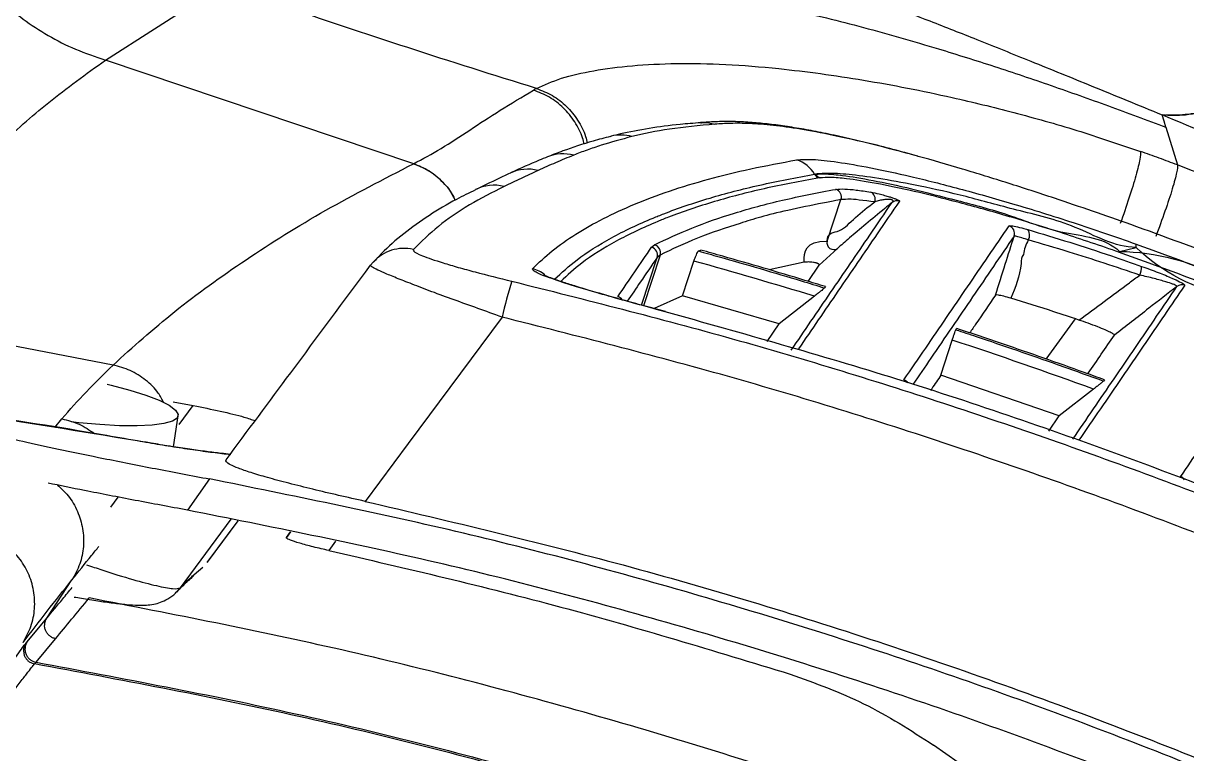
# Model space of a CAD drawing. Extents: x 832 to 912, y 781 to 934.
# Drawn here: x 842.738 to 847.083, y 818.145 to 820.873 of the extents above; entities that cross this region are included whole.
import ezdxf

# ---------------------------------------------------------------- set-up
doc = ezdxf.new("R2010")
doc.units = 0
doc.header["$MEASUREMENT"] = 0
doc.layers.add('1', color=4, linetype='Continuous')

# ---------------------------------------------------------------- blocks, each defined once
blk = doc.blocks.new('2026 SOVEREIGN HL')
at = {"layer": '1', "color": 3, "linetype": 'Continuous', "lineweight": 25}
for p, q in [((11.3155, 23.6405), (11.7518, 23.9199)), ((12.4666, 23.2537), (11.3155, 23.6405)), ((15.2757, 23.39), (15.319, 23.249)), ((13.2008, 23.3556), (13.2042, 23.3565)), ((13.9639, 23.214), (13.9674, 23.2146)), ((12.5978, 23.1597), (12.6212, 23.1175)), ((13.9842, 23.2009), (13.9807, 23.2004)), ((14.0107, 22.9648), (14.0622, 23.1198)), ((13.3549, 22.9417), (13.3661, 22.9507)), ((13.3174, 22.7254), (13.3757, 22.9034)), ((13.3867, 22.9124), (13.3248, 22.7234)), ((13.3867, 22.9124), (13.3757, 22.9034)), ((13.5301, 22.9277), (13.539, 22.931)), ((14.0495, 22.9372), (13.9813, 22.8743)), ((15.1022, 22.9257), (15.1642, 22.9409)), ((12.3156, 22.8863), (12.3056, 22.8741)), ((13.4698, 22.7597), (13.5132, 22.8901)), ((13.9247, 22.8854), (13.7944, 22.857)), ((13.9401, 22.8141), (13.9813, 22.8743)), ((14.0042, 22.7947), (14.0009, 22.7898)), ((13.4698, 22.7597), (13.364, 22.7128)), ((13.8312, 22.6551), (13.4698, 22.7597)), ((13.963, 22.7587), (13.8312, 22.6551)), ((13.4061, 22.7003), (13.3737, 22.7097)), ((13.4065, 22.7012), (13.3738, 22.7099)), ((13.7864, 22.5897), (13.8312, 22.6551)), ((14.4911, 22.6335), (14.4944, 22.6383)), ((14.8281, 22.5238), (14.9374, 22.6743)), ((14.4357, 22.4644), (14.4777, 22.595)), ((14.8773, 22.3124), (14.4357, 22.4644)), ((15.0458, 22.4467), (15.0426, 22.442)), ((15.0056, 22.4119), (14.8773, 22.3124)), ((11.5683, 22.3639), (11.6432, 22.3503)), ((11.5905, 22.2792), (11.6432, 22.3503)), ((11.1258, 22.2687), (11.1523, 22.3006)), ((11.5697, 22.1963), (11.5875, 22.3119)), ((14.8381, 22.255), (14.8773, 22.3124)), ((11.4347, 22.2186), (11.4341, 22.2181)), ((11.7044, 22.0761), (11.6213, 21.9597)), ((11.3351, 21.9707), (11.363, 22.0085)), ((11.7835, 21.9255), (11.5938, 21.6691)), ((11.6949, 21.7635), (11.8108, 21.9198)), ((11.6964, 21.7652), (11.811, 21.9198)), ((12.0062, 21.8787), (11.9915, 21.8571)), ((11.9915, 21.8571), (12.0068, 21.8786)), ((12.1747, 21.8432), (12.1501, 21.8088)), ((11.6467, 21.7196), (11.6792, 21.7472)), ((11.0962, 21.5558), (11.1901, 21.6989)), ((11.5938, 21.6691), (11.6269, 21.7016)), ((11.6269, 21.7016), (11.6164, 21.6889)), ((11.6258, 21.6967), (11.6291, 21.6997)), ((11.5938, 21.6691), (11.5805, 21.6535)), ((11.0228, 21.468), (11.0962, 21.5558)), ((11.0174, 21.4617), (11.0228, 21.468)), ((11.0561, 21.3916), (11.1293, 21.4795)), ((11.0561, 21.3916), (11.0507, 21.3852)), ((14.8189, 20.7943), (14.4075, 21.0824))]:
    blk.add_line(p, q, dxfattribs=at)
at = {"layer": '1', "color": 3, "linetype": 'Continuous', "lineweight": 25, "flags": 128}
for points in [[(15.2757, 23.39), (15.2687, 23.413), (15.2616, 23.436)], [(11.3437, 22.5016), (10.8394, 22.5982), (10.3352, 22.6948)], [(13.3738, 22.7101), (13.3738, 22.7102), (13.3738, 22.7102), (13.3738, 22.71), (13.3737, 22.7097)], [(12.7966, 22.6806), (12.4463, 22.2092), (12.2853, 21.9925)], [(11.3223, 22.4303), (11.3365, 22.4269), (11.4058, 22.4083), (11.466, 22.3891), (11.5155, 22.3699), (11.5529, 22.3512), (11.5771, 22.3336), (11.5873, 22.3175), (11.5834, 22.3034), (11.5653, 22.2918), (11.5337, 22.283), (11.4894, 22.2771), (11.4337, 22.2745), (11.3682, 22.2751), (11.2948, 22.279), (11.2156, 22.286), (11.187, 22.2891)], [(11.6164, 21.6889), (11.6142, 21.6866), (11.609, 21.6815)], [(11.6467, 21.7196), (11.6339, 21.7045), (11.6258, 21.6968)]]:
    blk.add_lwpolyline(points, dxfattribs=at)
at = {"layer": '1', "color": 3, "linetype": 'Continuous', "lineweight": 25}
for centre, radius, start, end in [((13.24, 23.2077), 0.1531, 74.3639, 103.5214), ((13.0245, 23.136), 0.1546, 75.1773, 112.3316), ((13.8619, 23.1559), 0.1174, 29.6792, 72.4711), ((12.8927, 23.0782), 0.155, 75.6298, 115.0573), ((13.9898, 23.2288), 0.0298, 209.6561, 252.2146), ((13.9933, 23.2292), 0.0297, 209.5025, 252.1255), ((12.7664, 23.0182), 0.155, 76.0206, 116.6346), ((14.0334, 23.1292), 0.0303, 342.0314, 71.7663), ((14.1605, 23.1207), 0.0296, 340.8738, 64.387), ((14.2715, 23.0853), 0.0299, 72.2235, 128.037), ((14.6803, 22.9927), 0.03, 342.3605, 71.2217), ((14.7322, 22.9873), 0.0345, 328.3541, 35.8271), ((13.3471, 22.9127), 0.03, 342.0351, 74.9877), ((13.358, 22.9217), 0.0302, 342.0818, 74.444), ((14.0351, 22.958), 0.0253, 164.5202, 304.7861), ((15.1374, 22.9479), 0.0277, 345.2233, 11.5891), ((12.4312, 22.7809), 0.1565, 77.3904, 137.6313), ((15.1088, 22.924), 0.00685, 165.924, 193.245), ((12.8817, 22.7463), 0.1185, 50.6692, 76.1777), ((15.1132, 22.8689), 0.0718, 334.1069, 1.179), ((14.0643, 22.405), 1.2973, 161.585, 167.7352), ((15.3352, 22.7714), 0.03, 69.2985, 127.6838), ((13.2209, 22.7278), 0.0301, 35.7591, 75.3182), ((14.2881, 22.4173), 0.0301, 36.6796, 72.2502), ((15.3199, 22.0565), 0.0301, 34.0477, 69.2255)]:
    blk.add_arc(centre, radius, start, end, dxfattribs=at)
for centre, major_axis, ratio, start_param, end_param in [((7.6382, 2.3819), (14.2525, 15.9146), 0.992545, 0.432237, 0.454308), ((7.6462, 2.3742), (13.9591, 16.1759), 0.992601, 0.362444, 0.38876)]:
    blk.add_ellipse(centre, major_axis=major_axis, ratio=ratio, start_param=start_param, end_param=end_param, dxfattribs=at)
for points, knots in [([(10.6236, 25.1165), (10.6105, 25.0381), (10.5846, 24.8835), (10.5842, 24.6501), (10.6145, 24.4254), (10.6797, 24.2142), (10.7809, 24.0224), (10.8971, 23.8844), (11.0077, 23.7916), (11.101, 23.7306), (11.2039, 23.6783), (11.2778, 23.6533), (11.3155, 23.6405)], [0, 0, 0, 0, 0.134214, 0.265008, 0.391562, 0.513736, 0.632437, 0.750028, 0.809712, 0.870772, 0.933938, 1, 1, 1, 1]), ([(13.3451, 23.9185), (13.4313, 23.9076), (13.6038, 23.8857), (13.8715, 23.8317), (14.1449, 23.7654), (14.3325, 23.7103), (14.4263, 23.6827)], [0, 0, 0, 0, 0.250001, 0.500006, 0.749998, 1, 1, 1, 1]), ([(14.0285, 23.9271), (14.0515, 23.9185), (14.124, 23.8913), (14.246, 23.8446), (14.4033, 23.7835), (14.5783, 23.7142), (14.7799, 23.6332), (15.0107, 23.5393), (15.1741, 23.472), (15.2616, 23.436)], [0, 0, 0, 0, 0.055564, 0.17536, 0.295449, 0.437208, 0.600926, 0.786468, 1, 1, 1, 1]), ([(12.9251, 23.5346), (12.7647, 23.5848), (12.444, 23.6853), (12.125, 23.7931), (11.9655, 23.847)], [0, 0, 0, 0, 0.4999986, 1, 1, 1, 1]), ([(15.2616, 23.436), (15.2903, 23.435), (15.3515, 23.4327), (15.4565, 23.4573), (15.5728, 23.4947), (15.6964, 23.5445), (15.8219, 23.6015), (15.9442, 23.6617), (16.0578, 23.7207), (16.1303, 23.7599), (16.1642, 23.7782)], [0, 0, 0, 0, 0.107087, 0.228771, 0.360693, 0.498052, 0.635831, 0.768893, 0.892033, 1, 1, 1, 1]), ([(16.1227, 23.7558), (16.0776, 23.7317), (15.9819, 23.6806), (15.8342, 23.607), (15.6932, 23.5429), (15.5663, 23.4926), (15.4587, 23.4581), (15.3608, 23.4348), (15.3027, 23.4346), (15.2753, 23.4345)], [0, 0, 0, 0, 0.153401, 0.325747, 0.506623, 0.641707, 0.771603, 0.892271, 1, 1, 1, 1]), ([(14.4263, 23.6827), (14.4958, 23.6612), (14.6348, 23.618), (14.8467, 23.5462), (15.0604, 23.4704), (15.204, 23.4168), (15.2757, 23.39)], [0, 0, 0, 0, 0.250008, 0.499998, 0.750002, 1, 1, 1, 1]), ([(10.3352, 22.6948), (10.378, 22.7438), (10.4637, 22.842), (10.603, 22.9975), (10.7524, 23.1574), (10.9169, 23.3202), (11.0977, 23.4841), (11.2429, 23.5883), (11.3155, 23.6405)], [0, 0, 0, 0, 0.166565, 0.333049, 0.499633, 0.666432, 0.833054, 1, 1, 1, 1]), ([(12.9251, 23.5346), (12.9543, 23.5479), (13.0127, 23.5745), (13.1353, 23.6026), (13.2796, 23.6215), (13.4455, 23.6296), (13.6293, 23.6266), (13.8615, 23.6078), (14.1451, 23.5691), (14.4397, 23.5116), (14.7072, 23.4464), (14.9428, 23.3802), (15.1015, 23.3264), (15.1811, 23.2993)], [0, 0, 0, 0, 0.08287, 0.16556, 0.248155, 0.330793, 0.413672, 0.496805, 0.620797, 0.745752, 0.829894, 0.914694, 1, 1, 1, 1]), ([(12.4658, 23.2533), (12.5, 23.2716), (12.5685, 23.3085), (12.6755, 23.3792), (12.7884, 23.4539), (12.8717, 23.5034), (12.9135, 23.5282)], [0, 0, 0, 0, 0.2461919, 0.4946569, 0.7459128, 1, 1, 1, 1]), ([(12.9251, 23.5346), (12.9231, 23.5336), (12.9192, 23.5315), (12.9154, 23.5293), (12.9135, 23.5282)], [0, 0, 0, 0, 0.505256, 1, 1, 1, 1]), ([(13.1027, 23.327), (13.1012, 23.3346), (13.0951, 23.364), (13.0694, 23.4111), (13.0274, 23.4633), (12.9744, 23.5048), (12.9338, 23.5204), (12.9135, 23.5282)], [0, 0, 0, 0, 0.0802703, 0.3102037, 0.5401343, 0.7700657, 1, 1, 1, 1]), ([(12.9251, 23.5346), (12.9453, 23.5268), (12.9857, 23.5111), (13.0385, 23.4695), (13.0803, 23.4173), (13.1062, 23.3694), (13.1124, 23.3391), (13.1141, 23.3307)], [0, 0, 0, 0, 0.2279992, 0.4559996, 0.6839961, 0.9119964, 1, 1, 1, 1]), ([(18.7923, 21.6875), (18.5645, 21.819), (18.1082, 22.0824), (17.4119, 22.4506), (16.7061, 22.7996), (15.9895, 23.1303), (15.505, 23.3338), (15.2616, 23.436)], [0, 0, 0, 0, 0.198211, 0.3969, 0.596174, 0.797045, 1, 1, 1, 1]), ([(13.5383, 23.4064), (13.5124, 23.4045), (13.4436, 23.3995), (13.3447, 23.386), (13.2575, 23.37), (13.2157, 23.3592), (13.2043, 23.3562)], [0, 0, 0, 0, 0.201494, 0.534705, 0.872153, 1, 1, 1, 1]), ([(13.5913, 23.401), (13.5326, 23.3957), (13.4153, 23.3852), (13.326, 23.3651), (13.2813, 23.3551)], [0, 0, 0, 0, 0.499619, 1, 1, 1, 1]), ([(14.3342, 23.2859), (14.3121, 23.292), (14.257, 23.3072), (14.1752, 23.3281), (14.0871, 23.3491), (14.0063, 23.3665), (13.93, 23.3813), (13.8591, 23.393), (13.7914, 23.4021), (13.7268, 23.4082), (13.6646, 23.4113), (13.6054, 23.4112), (13.5627, 23.4089), (13.5424, 23.4074), (13.5377, 23.4071)], [0, 0, 0, 0, 0.050889, 0.126987, 0.199557, 0.277913, 0.353971, 0.435481, 0.522543, 0.617034, 0.720865, 0.83574, 0.962248, 1, 1, 1, 1]), ([(13.5384, 23.4062), (13.5407, 23.4066), (13.5582, 23.4101), (13.5759, 23.4052), (13.5913, 23.401)], [0, 0, 0, 0, 0.133177, 1, 1, 1, 1]), ([(14.3475, 23.2818), (14.2914, 23.2969), (14.178, 23.3273), (14.0295, 23.3611), (13.9064, 23.384), (13.8027, 23.3982), (13.718, 23.4046), (13.6486, 23.4048), (13.6104, 23.4023), (13.5913, 23.401)], [0, 0, 0, 0, 0.133506, 0.269498, 0.403882, 0.538512, 0.691983, 0.845993, 1, 1, 1, 1]), ([(13.2009, 23.3553), (13.1794, 23.3497), (13.1179, 23.3336), (13.0386, 23.3075), (12.9852, 23.2868), (12.9662, 23.2793), (12.9662, 23.2793)], [0, 0, 0, 0, 0.258562, 0.740337, 0.999946, 1, 1, 1, 1]), ([(13.2813, 23.3551), (13.2422, 23.3445), (13.1835, 23.3285), (13.1131, 23.3046), (13.0804, 23.2919), (13.064, 23.2855)], [0, 0, 0, 0, 0.499923, 0.749953, 1, 1, 1, 1]), ([(15.1811, 23.2993), (15.1811, 23.2918), (15.1811, 23.2766), (15.1649, 23.2122), (15.1391, 23.1269), (15.1166, 23.0621), (15.1053, 23.0297)], [0, 0, 0, 0, 0.250001, 0.500002, 0.750003, 1, 1, 1, 1]), ([(15.319, 23.249), (15.2962, 23.2575), (15.2503, 23.2747), (15.2042, 23.2911), (15.1811, 23.2993)], [0, 0, 0, 0, 0.498556, 1, 1, 1, 1]), ([(11.3437, 22.5016), (11.4179, 22.5686), (11.5662, 22.7024), (11.8353, 22.896), (12.1318, 23.0817), (12.3546, 23.1962), (12.4658, 23.2533)], [0, 0, 0, 0, 0.251642, 0.502207, 0.751672, 1, 1, 1, 1]), ([(12.6218, 23.1179), (12.6187, 23.1248), (12.6067, 23.1509), (12.5731, 23.1889), (12.524, 23.2294), (12.4852, 23.2454), (12.4658, 23.2533)], [0, 0, 0, 0, 0.105872, 0.403913, 0.701953, 1, 1, 1, 1]), ([(12.4666, 23.2537), (12.4918, 23.243), (12.5422, 23.2216), (12.5793, 23.1803), (12.5978, 23.1597)], [0, 0, 0, 0, 0.499997, 1, 1, 1, 1]), ([(12.9658, 23.279), (12.9556, 23.2748), (12.911, 23.2566), (12.863, 23.2354), (12.8296, 23.2197), (12.8275, 23.2188)], [0, 0, 0, 0, 0.218898, 0.952529, 1, 1, 1, 1]), ([(12.91, 22.8614), (12.9337, 22.8838), (12.9809, 22.9288), (13.07, 22.991), (13.1724, 23.0493), (13.2892, 23.1031), (13.42, 23.1523), (13.565, 23.1964), (13.7227, 23.2357), (13.8391, 23.2571), (13.8973, 23.2678)], [0, 0, 0, 0, 0.124681, 0.249363, 0.374172, 0.498981, 0.624156, 0.749362, 0.874666, 1, 1, 1, 1]), ([(13.064, 23.2855), (13.0526, 23.2808), (13.0297, 23.2715), (12.985, 23.2526), (12.9527, 23.238), (12.9312, 23.2283)], [0, 0, 0, 0, 0.25089, 0.501778, 1, 1, 1, 1]), ([(13.8973, 23.2678), (13.9149, 23.2691), (13.9501, 23.2717), (14.0456, 23.2612), (14.1693, 23.24), (14.3222, 23.207), (14.5008, 23.1621), (14.7053, 23.1045), (14.9283, 23.0354), (15.0858, 22.9808), (15.1645, 22.9535)], [0, 0, 0, 0, 0.118831, 0.23769, 0.357245, 0.476833, 0.603393, 0.729974, 0.864992, 1, 1, 1, 1]), ([(15.1444, 23.0265), (15.0495, 23.0597), (14.8967, 23.113), (14.686, 23.1816), (14.5162, 23.2336), (14.4013, 23.2678), (14.3486, 23.2816), (14.3475, 23.2818)], [0, 0, 0, 0, 0.351708, 0.56643, 0.781381, 0.995447, 1, 1, 1, 1]), ([(15.319, 23.249), (15.3189, 23.2415), (15.3186, 23.2266), (15.301, 23.1627), (15.2735, 23.078), (15.2497, 23.0136), (15.2378, 22.9814)], [0, 0, 0, 0, 0.250001, 0.499999, 0.749996, 1, 1, 1, 1]), ([(23.2408, 18.2426), (23.0128, 18.4589), (22.5581, 18.8904), (21.8436, 19.5011), (21.1044, 20.0851), (20.3396, 20.6379), (19.5523, 21.1578), (18.7469, 21.6429), (17.921, 22.0949), (17.0731, 22.5143), (16.206, 22.9031), (15.6151, 23.1335), (15.319, 23.249)], [0, 0, 0, 0, 0.0999237, 0.1992648, 0.2985336, 0.3991254, 0.4989036, 0.598124, 0.6977624, 0.7980562, 0.8988249, 1, 1, 1, 1]), ([(12.8272, 23.2186), (12.8178, 23.2142), (12.775, 23.1943), (12.7326, 23.1738), (12.6994, 23.1578)], [0, 0, 0, 0, 0.218787, 1, 1, 1, 1]), ([(12.9312, 23.2283), (12.9205, 23.2234), (12.8992, 23.2135), (12.8567, 23.1937), (12.825, 23.1786), (12.8039, 23.1686)], [0, 0, 0, 0, 0.250211, 0.500421, 1, 1, 1, 1]), ([(12.9925, 22.8219), (13.0192, 22.8466), (13.0786, 22.9017), (13.2014, 22.9782), (13.3164, 23.0333), (13.4397, 23.0827), (13.5672, 23.1258), (13.7547, 23.1755), (13.8942, 23.2012), (13.9639, 23.214)], [0, 0, 0, 0, 0.141427, 0.315126, 0.488824, 0.529257, 0.690992, 0.845496, 1, 1, 1, 1]), ([(15.1642, 22.9409), (15.1642, 22.9409), (15.0854, 22.9409), (14.9368, 23.0296), (14.721, 23.078), (14.5263, 23.1331), (14.3576, 23.1706), (14.2147, 23.1976), (14.1018, 23.2131), (14.0159, 23.2194), (13.9836, 23.2162), (13.9674, 23.2146)], [0, 0, 0, 0, 0.000001, 0.138142, 0.276296, 0.404752, 0.533195, 0.653335, 0.773451, 0.886735, 1, 1, 1, 1]), ([(13.9674, 23.2146), (13.98, 23.2152), (14.005, 23.2166), (14.0742, 23.21), (14.1772, 23.1929), (14.3224, 23.1619), (14.493, 23.1171), (14.687, 23.067), (14.8816, 22.986), (15.0487, 22.9791), (15.1022, 22.9257), (15.1022, 22.9257)], [0, 0, 0, 0, 0.093755, 0.187517, 0.321528, 0.455573, 0.591796, 0.728042, 0.86402, 0.999998, 1, 1, 1, 1]), ([(15.1021, 22.9225), (15.032, 22.9466), (14.8916, 22.9948), (14.689, 23.0573), (14.5003, 23.1103), (14.3318, 23.1521), (14.1894, 23.1818), (14.0886, 23.1975), (14.0209, 23.2034), (13.9964, 23.2017), (13.9842, 23.2009)], [0, 0, 0, 0, 0.136438, 0.272873, 0.409244, 0.545593, 0.679398, 0.813169, 0.906588, 1, 1, 1, 1]), ([(12.8039, 23.1686), (12.7597, 23.146), (12.6682, 23.0992), (12.5544, 23.0208), (12.495, 22.9627), (12.4654, 22.9336)], [0, 0, 0, 0, 0.318242, 0.659059, 1, 1, 1, 1]), ([(13.9807, 23.2004), (13.9111, 23.1876), (13.7717, 23.162), (13.5844, 23.1125), (13.457, 23.0695), (13.3338, 23.0203), (13.219, 22.9653), (13.0984, 22.8904), (13.0406, 22.837), (13.0156, 22.8139)], [0, 0, 0, 0, 0.155903, 0.311805, 0.475005, 0.515803, 0.691074, 0.866345, 1, 1, 1, 1]), ([(14.0428, 23.1579), (14.053, 23.1587), (14.0714, 23.1603), (14.1169, 23.1562), (14.1544, 23.1504), (14.1732, 23.1474)], [0, 0, 0, 0, 0.37535, 0.685256, 1, 1, 1, 1]), ([(12.6973, 23.156), (12.6734, 23.1444), (12.6137, 23.1155), (12.5213, 23.06), (12.428, 22.9929), (12.36, 22.9345), (12.3261, 22.8966), (12.3163, 22.8857)], [0, 0, 0, 0, 0.159613, 0.398433, 0.651174, 0.899617, 1, 1, 1, 1]), ([(13.3661, 22.9507), (13.4112, 22.9721), (13.5014, 23.015), (13.6624, 23.0703), (13.8403, 23.1192), (13.9753, 23.145), (14.0428, 23.1579)], [0, 0, 0, 0, 0.249775, 0.499641, 0.749777, 1, 1, 1, 1]), ([(14.0622, 23.1198), (14.0622, 23.1198), (14.0622, 23.1198), (13.8287, 23.075), (13.6908, 23.0336), (13.5197, 22.9763), (13.431, 22.9337), (13.3867, 22.9124)], [0, 0, 0, 0, 0.000001, 0.250135, 0.500357, 0.750134, 1, 1, 1, 1]), ([(14.1884, 23.1111), (14.1474, 23.1161), (14.0817, 23.1242), (14.0925, 23.1198), (14.0622, 23.1198), (14.0622, 23.1198)], [0, 0, 0, 0, 0.6243431, 0.9999903, 1, 1, 1, 1]), ([(14.1732, 23.1474), (14.183, 23.1455), (14.1975, 23.1427), (14.2232, 23.136), (14.2407, 23.1309), (14.2553, 23.1262), (14.2665, 23.1222), (14.2749, 23.1186), (14.2804, 23.1155), (14.2805, 23.1145), (14.2806, 23.1138)], [0, 0, 0, 0, 0.295465, 0.438954, 0.553692, 0.635596, 0.718039, 0.789385, 0.88063, 1, 1, 1, 1]), ([(14.253, 23.1089), (14.2544, 23.1103), (14.2566, 23.1125), (14.2567, 23.1156), (14.255, 23.1173), (14.2533, 23.1183), (14.2509, 23.1192), (14.2465, 23.1201), (14.2386, 23.1205), (14.2273, 23.1199), (14.2128, 23.1177), (14.1994, 23.1146), (14.1914, 23.112), (14.1884, 23.1111)], [0, 0, 0, 0, 0.123366, 0.201855, 0.231765, 0.252441, 0.279118, 0.308654, 0.374749, 0.486712, 0.645357, 0.867198, 1, 1, 1, 1]), ([(13.8767, 22.5571), (13.9257, 22.629), (14.0238, 22.7728), (14.1491, 22.9565), (14.2253, 23.0683), (14.253, 23.1089)], [0, 0, 0, 0, 0.388899, 0.777798, 1, 1, 1, 1]), ([(14.2806, 23.1138), (14.2528, 23.0732), (14.1765, 22.9614), (14.0511, 22.7778), (13.9528, 22.6341), (13.9037, 22.5622)], [0, 0, 0, 0, 0.222202, 0.611101, 1, 1, 1, 1]), ([(14.0107, 22.9648), (14.0107, 22.9648), (14.0107, 22.999), (14.0569, 22.9903), (14.1136, 23.0544), (14.1633, 23.092), (14.1884, 23.1111)], [0, 0, 0, 0, 0.000008, 0.349521, 0.671066, 1, 1, 1, 1]), ([(14.253, 23.1089), (14.244, 23.1015), (14.2096, 23.0732), (14.1538, 23.0269), (14.0896, 22.9729), (14.0631, 22.9493), (14.0495, 22.9372)], [0, 0, 0, 0, 0.10407, 0.395085, 0.691511, 1, 1, 1, 1]), ([(14.2973, 22.446), (14.3244, 22.4857), (14.4038, 22.602), (14.5348, 22.7939), (14.6382, 22.9454), (14.6899, 23.0211)], [0, 0, 0, 0, 0.20608, 0.60304, 1, 1, 1, 1]), ([(14.6899, 23.0211), (14.6921, 23.0217), (14.6963, 23.023), (14.72, 23.0185), (14.7439, 23.0122), (14.7583, 23.008), (14.7602, 23.0075)], [0, 0, 0, 0, 0.317831, 0.635796, 0.952773, 1, 1, 1, 1]), ([(14.7602, 23.0075), (14.8117, 22.992), (14.9125, 22.9619), (15.0563, 22.915), (15.1472, 22.8835), (15.185, 22.8703)], [0, 0, 0, 0, 0.379403, 0.741939, 1, 1, 1, 1]), ([(24.5264, 16.4814), (24.3443, 16.6958), (23.98, 17.125), (23.4011, 17.7417), (22.7999, 18.3373), (22.1689, 18.9142), (21.5086, 19.4711), (20.8194, 20.0061), (20.109, 20.513), (19.4045, 20.9739), (18.7091, 21.3914), (18.0259, 21.7685), (17.3269, 22.1222), (16.6125, 22.4507), (15.8846, 22.7559), (15.3911, 22.9363), (15.1444, 23.0265)], [0, 0, 0, 0, 0.073061, 0.146185, 0.219308, 0.292368, 0.367557, 0.442815, 0.518073, 0.593261, 0.660587, 0.727938, 0.795264, 0.8635, 0.931763, 1, 1, 1, 1]), ([(13.2286, 22.7569), (13.2497, 22.7878), (13.2919, 22.8495), (13.3339, 22.911), (13.3549, 22.9417)], [0, 0, 0, 0, 0.5, 1, 1, 1, 1]), ([(13.9247, 22.8854), (13.9254, 22.9251), (13.9261, 22.9648), (14.0107, 22.9648), (14.0107, 22.9648)], [0, 0, 0, 0, 0.999991, 1, 1, 1, 1]), ([(14.7089, 22.9836), (14.6572, 22.9078), (14.5539, 22.7563), (14.4277, 22.571), (14.353, 22.4615), (14.3305, 22.4285)], [0, 0, 0, 0, 0.411286, 0.822572, 1, 1, 1, 1]), ([(14.639, 22.7626), (14.6513, 22.8013), (14.6746, 22.8751), (14.6978, 22.9486), (14.7089, 22.9836)], [0, 0, 0, 0, 0.5245105, 1, 1, 1, 1]), ([(14.7616, 22.9691), (14.7602, 22.9696), (14.7492, 22.9732), (14.731, 22.9788), (14.7133, 22.9836), (14.7104, 22.9836), (14.7089, 22.9836)], [0, 0, 0, 0, 0.047054, 0.36337, 0.681529, 1, 1, 1, 1]), ([(14.7616, 22.9691), (14.7529, 22.9513), (14.7443, 22.9335), (14.7443, 22.9143), (14.7443, 22.9143)], [0, 0, 0, 0, 0.999959, 1, 1, 1, 1]), ([(15.1778, 22.8375), (15.1336, 22.8525), (15.0446, 22.8827), (14.9042, 22.9273), (14.8121, 22.9543), (14.7616, 22.9691)], [0, 0, 0, 0, 0.308222, 0.619995, 1, 1, 1, 1]), ([(15.1645, 22.9535), (15.4206, 22.8593), (15.9327, 22.671), (16.6891, 22.3505), (17.4355, 22.0022), (18.1683, 21.6245), (18.8849, 21.2197), (19.5858, 20.7874), (20.2712, 20.3273), (20.938, 19.8414), (21.5836, 19.3316), (22.2072, 18.7993), (22.8128, 18.2411), (23.3984, 17.657), (23.965, 17.0496), (24.322, 16.6271), (24.5005, 16.416)], [0, 0, 0, 0, 0.071117, 0.142234, 0.213812, 0.285389, 0.356511, 0.427632, 0.499232, 0.570832, 0.641816, 0.71283, 0.783815, 0.855866, 0.927948, 1, 1, 1, 1]), ([(12.4654, 22.9336), (12.465, 22.9317), (12.4638, 22.9263), (12.4943, 22.9102), (12.5595, 22.8879), (12.6319, 22.8667), (12.7162, 22.8436), (12.7866, 22.8263), (12.8334, 22.8148)], [0, 0, 0, 0, 0.106545, 0.306119, 0.524316, 0.643513, 0.762792, 1, 1, 1, 1]), ([(13.3757, 22.9034), (13.3547, 22.8727), (13.3176, 22.8183), (13.2803, 22.7637), (13.2641, 22.74)], [0, 0, 0, 0, 0.565211, 1, 1, 1, 1]), ([(13.5132, 22.8901), (13.5146, 22.8944), (13.5176, 22.9029), (13.5222, 22.9142), (13.5262, 22.9228), (13.5288, 22.9268), (13.5298, 22.9275), (13.5301, 22.9277)], [0, 0, 0, 0, 0.223642, 0.447225, 0.671628, 0.896833, 1, 1, 1, 1]), ([(13.5301, 22.9277), (13.5558, 22.9204), (13.6841, 22.8843), (13.841, 22.8384), (13.9719, 22.7986), (14.0009, 22.7898)], [0, 0, 0, 0, 0.163027, 0.81515, 1, 1, 1, 1]), ([(14.0042, 22.7947), (13.9787, 22.8024), (13.8512, 22.8412), (13.6961, 22.8867), (13.5662, 22.9234), (13.539, 22.931)], [0, 0, 0, 0, 0.164972, 0.824881, 1, 1, 1, 1]), ([(14.7443, 22.9143), (14.7443, 22.9143), (14.736, 22.906), (14.7347, 22.8436), (14.7137, 22.7919), (14.697, 22.7508)], [0, 0, 0, 0, 0.000019, 0.204634, 1, 1, 1, 1]), ([(24.4929, 16.3465), (24.3152, 16.5579), (23.9599, 16.9808), (23.3954, 17.5889), (22.8059, 18.1798), (22.1895, 18.75), (21.5474, 19.2986), (20.8898, 19.8168), (20.2187, 20.3044), (19.5342, 20.7626), (18.831, 21.1948), (18.1119, 21.5993), (17.3799, 21.9746), (16.6344, 22.3207), (15.8759, 22.6403), (15.36, 22.8284), (15.1021, 22.9225)], [0, 0, 0, 0, 0.0715412, 0.143112, 0.2146524, 0.287314, 0.3600077, 0.4326688, 0.5033481, 0.5740275, 0.6451896, 0.7163519, 0.7870278, 0.857704, 0.9288518, 1, 1, 1, 1]), ([(15.1022, 22.9257), (15.1022, 22.9257), (15.3769, 22.9257), (15.8653, 22.6012), (16.6339, 22.3372), (17.3779, 21.9762), (18.1117, 21.6045), (18.83, 21.1995), (19.5328, 20.7679), (20.2187, 20.3091), (20.9347, 19.7889), (21.6756, 19.201), (22.4302, 18.5367), (23.1652, 17.8462), (23.8194, 17.0924), (24.346, 16.6473), (24.4959, 16.3477), (24.4959, 16.3477)], [0, 0, 0, 0, 0, 0.070884, 0.141825, 0.212766, 0.283648, 0.354542, 0.425497, 0.496451, 0.567344, 0.653765, 0.740348, 0.826987, 0.913575, 1, 1, 1, 1, 1]), ([(24.4888, 16.4112), (24.4888, 16.4112), (24.3413, 16.7061), (23.8188, 17.1416), (23.1738, 17.8823), (22.4493, 18.5607), (21.7066, 19.2142), (20.975, 19.7957), (20.265, 20.3132), (19.5813, 20.7721), (18.8809, 21.205), (18.1641, 21.609), (17.436, 21.9903), (16.6817, 22.3228), (15.9625, 22.7028), (15.3581, 22.7469), (15.1642, 22.9409), (15.1642, 22.9409)], [0, 0, 0, 0, 0, 0.085737, 0.171625, 0.257558, 0.343437, 0.429167, 0.50049, 0.571873, 0.643256, 0.71458, 0.785905, 0.857288, 0.928672, 1, 1, 1, 1, 1]), ([(11.7659, 22.1476), (11.8463, 22.2558), (12.0261, 22.4981), (12.2061, 22.7402), (12.3056, 22.8741)], [0, 0, 0, 0, 0.44702, 1, 1, 1, 1]), ([(12.7966, 22.6806), (12.7661, 22.6915), (12.705, 22.7133), (12.6162, 22.7455), (12.5332, 22.7761), (12.4602, 22.8038), (12.4003, 22.8273), (12.3552, 22.846), (12.3248, 22.8599), (12.3064, 22.8699), (12.3058, 22.8727), (12.3056, 22.8741)], [0, 0, 0, 0, 0.116064, 0.232097, 0.350449, 0.468764, 0.579226, 0.68967, 0.791123, 0.892579, 1, 1, 1, 1]), ([(13.3737, 22.7097), (13.3394, 22.719), (13.2706, 22.7374), (13.1785, 22.7634), (13.0994, 22.7866), (13.0226, 22.8103), (12.9547, 22.8336), (12.9117, 22.8526), (12.9106, 22.8586), (12.91, 22.8614)], [0, 0, 0, 0, 0.15594, 0.311838, 0.430146, 0.548304, 0.725675, 0.874614, 1, 1, 1, 1]), ([(13.9813, 22.8743), (13.9817, 22.8752), (13.9822, 22.8765), (13.9793, 22.879), (13.9765, 22.8805), (13.9745, 22.8813), (13.9727, 22.882), (13.9706, 22.8826), (13.9682, 22.8833), (13.9638, 22.8843), (13.9528, 22.8862), (13.9381, 22.887), (13.9299, 22.886), (13.9247, 22.8854)], [0, 0, 0, 0, 0.181011, 0.249837, 0.276923, 0.28827, 0.299735, 0.309844, 0.320902, 0.339522, 0.394753, 0.62126, 1, 1, 1, 1]), ([(15.185, 22.8703), (15.206, 22.8628), (15.2459, 22.8483), (15.2956, 22.8277), (15.3286, 22.8123), (15.3448, 22.8029), (15.3455, 22.8004), (15.3458, 22.7994)], [0, 0, 0, 0, 0.270877, 0.515749, 0.695816, 0.876612, 1, 1, 1, 1]), ([(12.8334, 22.8148), (13.1084, 22.7455), (13.6586, 22.6068), (14.4724, 22.3556), (15.2758, 22.0735), (16.0742, 21.7548), (16.8661, 21.3994), (17.6497, 21.0066), (18.4159, 20.5809), (19.1559, 20.1273), (19.869, 19.6475), (20.555, 19.1434), (21.2195, 18.6114), (21.8675, 18.047), (22.497, 17.45), (23.1063, 16.8206), (23.6885, 16.1661), (24.228, 15.5038), (24.7289, 14.8382), (25.0323, 14.3903), (25.1841, 14.1662)], [0, 0, 0, 0, 0.055117, 0.110281, 0.165446, 0.220563, 0.277281, 0.334051, 0.390822, 0.44754, 0.502626, 0.557759, 0.612892, 0.667978, 0.724669, 0.781412, 0.838155, 0.894846, 0.947382, 1, 1, 1, 1]), ([(13.3719, 22.7107), (13.3666, 22.7121), (13.3345, 22.7206), (13.2745, 22.7369), (13.1972, 22.7586), (13.1271, 22.7789), (13.0685, 22.7967), (13.021, 22.8119), (12.9853, 22.8243), (12.9629, 22.8328), (12.9513, 22.8381), (12.9512, 22.8382), (12.9512, 22.8382)], [0, 0, 0, 0, 0.029789, 0.177323, 0.333418, 0.469894, 0.595566, 0.709045, 0.810199, 0.896971, 0.965645, 1, 1, 1, 1]), ([(14.9509, 22.6698), (15.0136, 22.7162), (15.0893, 22.7721), (15.1649, 22.828), (15.1778, 22.8375)], [0, 0, 0, 0, 0.8296267, 1, 1, 1, 1]), ([(15.3169, 22.7951), (15.3167, 22.7959), (15.3163, 22.7977), (15.3078, 22.8015), (15.2948, 22.8065), (15.2733, 22.8135), (15.2303, 22.8255), (15.196, 22.8333), (15.1778, 22.8375)], [0, 0, 0, 0, 0.117451, 0.273135, 0.291782, 0.469857, 0.719151, 1, 1, 1, 1]), ([(14.0009, 22.7898), (14.0003, 22.7892), (13.9993, 22.7882), (13.9938, 22.7835), (13.9859, 22.777), (13.9754, 22.7685), (13.9673, 22.7621), (13.963, 22.7587)], [0, 0, 0, 0, 0.1756566, 0.3507969, 0.5377682, 0.7570299, 1, 1, 1, 1]), ([(14.928, 22.2243), (14.9794, 22.2998), (15.0841, 22.4534), (15.2135, 22.6434), (15.2916, 22.758), (15.3169, 22.7951)], [0, 0, 0, 0, 0.3949782, 0.8045187, 1, 1, 1, 1]), ([(15.3458, 22.7994), (15.3205, 22.7624), (15.2423, 22.6478), (15.1108, 22.455), (15.0041, 22.2987), (14.9507, 22.2205)], [0, 0, 0, 0, 0.192675, 0.596338, 1, 1, 1, 1]), ([(15.3169, 22.7951), (15.2818, 22.7679), (15.2039, 22.7074), (15.126, 22.6468), (15.0832, 22.6135)], [0, 0, 0, 0, 0.449633, 1, 1, 1, 1]), ([(14.639, 22.7626), (14.6147, 22.7269), (14.5828, 22.6801), (14.5507, 22.6331), (14.5431, 22.6219)], [0, 0, 0, 0, 0.761795, 1, 1, 1, 1]), ([(14.697, 22.7508), (14.6875, 22.7535), (14.6687, 22.759), (14.6489, 22.7632), (14.6405, 22.7637), (14.6393, 22.7628), (14.639, 22.7626)], [0, 0, 0, 0, 0.3007029, 0.6013441, 0.9037517, 1, 1, 1, 1]), ([(14.9509, 22.6698), (14.9195, 22.6803), (14.8329, 22.7092), (14.7499, 22.7346), (14.697, 22.7508)], [0, 0, 0, 0, 0.362544, 1, 1, 1, 1]), ([(18.8338, 20.3606), (18.6739, 20.4573), (18.3539, 20.6508), (17.8637, 20.9245), (17.3663, 21.1859), (16.7528, 21.4867), (16.0179, 21.815), (15.1539, 22.154), (14.2838, 22.4542), (13.6953, 22.6192), (13.4061, 22.7003)], [0, 0, 0, 0, 0.094545, 0.189089, 0.283918, 0.378747, 0.534672, 0.690916, 0.848132, 1, 1, 1, 1]), ([(25.0708, 14.0855), (24.9201, 14.3078), (24.6183, 14.7528), (24.125, 15.4074), (23.5991, 16.0532), (23.0379, 16.686), (22.4512, 17.2953), (21.834, 17.8853), (21.1862, 18.4542), (20.5082, 19.0003), (19.8076, 19.517), (19.0924, 19.9989), (18.3644, 20.4458), (17.6253, 20.8584), (16.8699, 21.2401), (16.092, 21.5935), (15.2925, 21.9169), (14.4718, 22.2082), (13.6403, 22.467), (13.0777, 22.6095), (12.7966, 22.6806)], [0, 0, 0, 0, 0.05254, 0.105163, 0.16025, 0.215385, 0.270521, 0.325608, 0.382294, 0.439032, 0.495771, 0.552457, 0.607575, 0.662741, 0.717907, 0.773025, 0.829743, 0.886512, 0.943282, 1, 1, 1, 1]), ([(15.0458, 22.4467), (15.0207, 22.4557), (14.8954, 22.5011), (14.7117, 22.5655), (14.5525, 22.6189), (14.4944, 22.6383)], [0, 0, 0, 0, 0.1370068, 0.6850423, 1, 1, 1, 1]), ([(15.0832, 22.6135), (15.0827, 22.6145), (15.0819, 22.6166), (15.0688, 22.6237), (15.0484, 22.6331), (15.0199, 22.6449), (14.9859, 22.6578), (14.9623, 22.6659), (14.9509, 22.6698)], [0, 0, 0, 0, 0.147468, 0.294784, 0.446596, 0.617285, 0.81448, 1, 1, 1, 1]), ([(15.3306, 22.0846), (15.3551, 22.1206), (15.433, 22.2347), (15.5639, 22.4266), (15.6698, 22.582), (15.7228, 22.6597)], [0, 0, 0, 0, 0.186758, 0.593379, 1, 1, 1, 1]), ([(14.4777, 22.595), (14.4791, 22.5993), (14.4819, 22.6079), (14.4858, 22.6194), (14.4889, 22.6281), (14.4906, 22.6325), (14.491, 22.6333), (14.4911, 22.6335)], [0, 0, 0, 0, 0.223525, 0.447026, 0.670508, 0.894006, 1, 1, 1, 1]), ([(14.4911, 22.6335), (14.5164, 22.6251), (14.6429, 22.5829), (14.8269, 22.5196), (14.9849, 22.4627), (15.0426, 22.442)], [0, 0, 0, 0, 0.136997, 0.685014, 1, 1, 1, 1]), ([(14.9843, 22.4689), (14.9848, 22.4695), (15.0178, 22.5178), (15.0507, 22.566), (15.0832, 22.6135)], [0, 0, 0, 0, 0.013167, 1, 1, 1, 1]), ([(11.1523, 22.3006), (11.1823, 22.3345), (11.2422, 22.4024), (11.3098, 22.4685), (11.3437, 22.5016)], [0, 0, 0, 0, 0.499652, 1, 1, 1, 1]), ([(11.5339, 22.3609), (11.5273, 22.3732), (11.51, 22.4054), (11.4666, 22.447), (11.4091, 22.4842), (11.3655, 22.4958), (11.3437, 22.5016)], [0, 0, 0, 0, 0.170411, 0.446944, 0.723472, 1, 1, 1, 1]), ([(14.4357, 22.4644), (14.4241, 22.4474), (14.4109, 22.428), (14.3976, 22.4085), (14.3959, 22.4061)], [0, 0, 0, 0, 0.875875, 1, 1, 1, 1]), ([(15.0426, 22.442), (15.0421, 22.4414), (15.041, 22.4403), (15.0355, 22.4357), (15.0275, 22.4292), (15.0172, 22.421), (15.0095, 22.415), (15.0056, 22.4119)], [0, 0, 0, 0, 0.181748, 0.363076, 0.555153, 0.775667, 1, 1, 1, 1]), ([(10.6829, 22.3348), (10.6808, 22.3305), (10.6766, 22.322), (10.7007, 22.3053), (10.7475, 22.286), (10.8178, 22.264), (10.9094, 22.2399), (11.0228, 22.2131), (11.1562, 22.1841), (11.3175, 22.1509), (11.5014, 22.1146), (11.6368, 22.0889), (11.7044, 22.0761)], [0, 0, 0, 0, 0.08778, 0.175567, 0.265963, 0.356392, 0.449844, 0.543335, 0.646487, 0.749673, 0.874829, 1, 1, 1, 1]), ([(11.4341, 22.2181), (11.221, 22.2536), (10.971, 22.2952), (10.72, 22.3297), (10.6829, 22.3348)], [0, 0, 0, 0, 0.852311, 1, 1, 1, 1]), ([(11.4345, 22.2182), (11.3912, 22.2258), (11.1853, 22.2621), (10.935, 22.302), (10.7273, 22.3285), (10.6833, 22.3341)], [0, 0, 0, 0, 0.173616, 0.824978, 1, 1, 1, 1]), ([(11.6432, 22.3503), (11.6774, 22.3435), (11.746, 22.3298), (11.8297, 22.3091), (11.8615, 22.2982), (11.8745, 22.2938)], [0, 0, 0, 0, 0.371369, 0.743676, 1, 1, 1, 1]), ([(11.1523, 22.3006), (11.1745, 22.2952), (11.2185, 22.2844), (11.256, 22.2585), (11.2747, 22.2456)], [0, 0, 0, 0, 0.502116, 1, 1, 1, 1]), ([(11.783, 22.1666), (11.7724, 22.1678), (11.7409, 22.1712), (11.6804, 22.179), (11.6021, 22.1904), (11.5188, 22.2035), (11.4626, 22.2132), (11.4341, 22.2181)], [0, 0, 0, 0, 0.111757, 0.330248, 0.556275, 0.775045, 1, 1, 1, 1]), ([(11.5528, 22.1989), (11.5308, 22.2024), (11.4917, 22.2087), (11.452, 22.2157), (11.4347, 22.2187)], [0, 0, 0, 0, 0.5622504, 1, 1, 1, 1]), ([(11.7829, 22.168), (11.771, 22.1691), (11.744, 22.1718), (11.6921, 22.1783), (11.6296, 22.187), (11.582, 22.1941), (11.5554, 22.1985), (11.5528, 22.1989)], [0, 0, 0, 0, 0.194752, 0.44168, 0.699108, 0.970258, 1, 1, 1, 1]), ([(12.2853, 21.9925), (12.2521, 21.9999), (12.1856, 22.0147), (12.0892, 22.0375), (11.999, 22.06), (11.9207, 22.081), (11.8571, 22.1), (11.8105, 22.116), (11.7804, 22.1293), (11.764, 22.1401), (11.7652, 22.1451), (11.7659, 22.1476)], [0, 0, 0, 0, 0.119965, 0.239877, 0.360365, 0.48077, 0.590831, 0.700849, 0.800337, 0.899832, 1, 1, 1, 1]), ([(24.877, 12.8519), (24.7507, 13.0599), (24.498, 13.476), (24.0897, 14.0817), (23.659, 14.6754), (23.2037, 15.2546), (22.7248, 15.8187), (22.209, 16.3817), (21.6543, 16.9405), (21.0595, 17.492), (20.4422, 18.0183), (19.7975, 18.5232), (19.1255, 19.005), (18.4265, 19.462), (17.7087, 19.8887), (16.9481, 20.2979), (16.1438, 20.6847), (15.2955, 21.0443), (14.4254, 21.3661), (13.5346, 21.6468), (12.6258, 21.8894), (12.0115, 22.0138), (11.7044, 22.0761)], [0, 0, 0, 0, 0.04406, 0.088136, 0.132196, 0.176825, 0.22147, 0.266099, 0.314989, 0.363922, 0.412855, 0.461745, 0.51207, 0.562442, 0.612813, 0.663139, 0.718691, 0.774275, 0.829828, 0.886541, 0.943287, 1, 1, 1, 1]), ([(11.6213, 21.9597), (11.5559, 21.9719), (11.4252, 21.9962), (11.2485, 22.0303), (11.1457, 22.0513), (11.1008, 22.0605)], [0, 0, 0, 0, 0.3601038, 0.7201697, 1, 1, 1, 1]), ([(11.1362, 22.0534), (11.15, 22.0407), (11.1808, 22.0125), (11.2128, 21.956), (11.2326, 21.891), (11.2353, 21.8238), (11.2226, 21.7574), (11.2009, 21.7184), (11.1901, 21.6989)], [0, 0, 0, 0, 0.141495, 0.315814, 0.486009, 0.656777, 0.828106, 1, 1, 1, 1]), ([(12.2853, 21.9925), (12.6073, 21.9167), (13.2514, 21.765), (14.2015, 21.4759), (15.1443, 21.14), (16.0758, 20.7519), (16.9933, 20.3127), (17.8268, 19.8591), (18.5794, 19.4024), (19.2557, 18.9525), (19.9128, 18.4751), (20.5556, 17.966), (21.1821, 17.4249), (21.7909, 16.8519), (22.3748, 16.2537), (22.9025, 15.6645), (23.378, 15.0898), (23.8057, 14.5327), (24.2154, 13.9606), (24.4713, 13.5666), (24.5992, 13.3697)], [0, 0, 0, 0, 0.064318, 0.128678, 0.192996, 0.258873, 0.324795, 0.390672, 0.443264, 0.495903, 0.548541, 0.601134, 0.655263, 0.709442, 0.763621, 0.817751, 0.863195, 0.908639, 0.95432, 1, 1, 1, 1]), ([(24.796, 12.7339), (24.6704, 12.9423), (24.419, 13.359), (24.0126, 13.9657), (23.5834, 14.5603), (23.1295, 15.1405), (22.6518, 15.7055), (22.1383, 16.2681), (21.5871, 16.8252), (20.997, 17.374), (20.3847, 17.8978), (19.7452, 18.4005), (19.0783, 18.8801), (18.3848, 19.3352), (17.6725, 19.7603), (16.9132, 20.1703), (16.1058, 20.5598), (15.2497, 20.9233), (14.371, 21.2479), (13.471, 21.5304), (12.5526, 21.7737), (11.9317, 21.8977), (11.6213, 21.9597)], [0, 0, 0, 0, 0.04402, 0.088056, 0.132076, 0.176673, 0.221285, 0.265882, 0.314418, 0.362996, 0.411575, 0.460111, 0.510072, 0.560079, 0.610086, 0.660047, 0.71609, 0.772165, 0.828207, 0.88546, 0.942747, 1, 1, 1, 1]), ([(11.0075, 21.4653), (11.0185, 21.4849), (11.0403, 21.5243), (11.053, 21.5915), (11.0497, 21.6597), (11.0292, 21.7253), (10.9933, 21.7842), (10.944, 21.8325), (10.8846, 21.8685), (10.8401, 21.8792), (10.8179, 21.8845)], [0, 0, 0, 0, 0.124999, 0.250002, 0.375003, 0.5, 0.624999, 0.750001, 0.874999, 1, 1, 1, 1]), ([(12.1501, 21.8088), (12.1302, 21.8133), (12.0903, 21.8224), (12.0391, 21.8362), (12.0041, 21.8476), (11.9912, 21.8542), (11.9914, 21.8564), (11.9915, 21.8571)], [0, 0, 0, 0, 0.2394095, 0.4792112, 0.7068352, 0.9146672, 1, 1, 1, 1]), ([(11.1901, 21.6989), (11.2144, 21.7294), (11.2476, 21.7712), (11.2817, 21.8127), (11.2909, 21.8238)], [0, 0, 0, 0, 0.731037, 1, 1, 1, 1]), ([(12.1501, 21.8088), (12.4395, 21.7418), (13.0188, 21.6075), (13.5876, 21.434), (13.8724, 21.3471)], [0, 0, 0, 0, 0.499476, 1, 1, 1, 1]), ([(11.245, 21.7558), (11.2641, 21.7493), (11.3248, 21.7283), (11.418, 21.7), (11.5093, 21.6758), (11.5737, 21.6637), (11.587, 21.6673), (11.5938, 21.6691)], [0, 0, 0, 0, 0.1081602, 0.3446092, 0.5649003, 0.7809619, 1, 1, 1, 1]), ([(11.0075, 21.4653), (11.0374, 21.5043), (11.0971, 21.5824), (11.1591, 21.6601), (11.1901, 21.6989)], [0, 0, 0, 0, 0.499999, 1, 1, 1, 1]), ([(11.6269, 21.7016), (11.6294, 21.7036), (11.6344, 21.7076), (11.6426, 21.7156), (11.6467, 21.7196)], [0, 0, 0, 0, 0.499992, 1, 1, 1, 1]), ([(11.0962, 21.5558), (11.1155, 21.5791), (11.1452, 21.6151), (11.1794, 21.6566), (11.1914, 21.6711)], [0, 0, 0, 0, 0.649335, 1, 1, 1, 1]), ([(11.1985, 21.6352), (11.2075, 21.6336), (11.2374, 21.6283), (11.287, 21.6207), (11.3442, 21.6128), (11.3955, 21.6071), (11.4347, 21.6044), (11.4657, 21.6044), (11.4929, 21.6073), (11.5214, 21.6146), (11.5495, 21.6281), (11.5713, 21.6425), (11.5806, 21.6545), (11.5826, 21.657)], [0, 0, 0, 0, 0.058083, 0.191868, 0.324955, 0.458432, 0.596204, 0.692179, 0.77198, 0.835173, 0.902968, 0.979242, 1, 1, 1, 1]), ([(11.5807, 21.6532), (11.5848, 21.6576), (11.5938, 21.6673), (11.6037, 21.6764), (11.6091, 21.6813)], [0, 0, 0, 0, 0.451675, 1, 1, 1, 1]), ([(11.1293, 21.4795), (11.1488, 21.503), (11.1876, 21.5502), (11.2322, 21.6045), (11.2545, 21.6317)], [0, 0, 0, 0, 0.50021, 1, 1, 1, 1]), ([(14.9565, 20.5774), (14.6561, 20.6913), (14.0551, 20.9192), (13.1335, 21.203), (12.2007, 21.4473), (11.5699, 21.5702), (11.2545, 21.6317)], [0, 0, 0, 0, 0.249996, 0.5, 0.750007, 1, 1, 1, 1]), ([(11.1293, 21.4795), (11.1254, 21.4805), (11.1174, 21.4826), (11.1069, 21.4893), (11.0981, 21.4981), (11.0918, 21.5088), (11.0883, 21.5207), (11.0879, 21.533), (11.0902, 21.5451), (11.0942, 21.5522), (11.0962, 21.5558)], [0, 0, 0, 0, 0.124997, 0.249999, 0.374997, 0.499999, 0.624983, 0.749998, 0.874994, 1, 1, 1, 1]), ([(11.0228, 21.468), (11.0208, 21.4645), (11.0168, 21.4573), (11.0144, 21.4451), (11.0149, 21.4328), (11.0184, 21.4209), (11.0247, 21.4101), (11.0335, 21.4013), (11.0441, 21.3947), (11.0521, 21.3926), (11.0561, 21.3916)], [0, 0, 0, 0, 0.124997, 0.250005, 0.375008, 0.499997, 0.624998, 0.749993, 0.875, 1, 1, 1, 1]), ([(10.7571, 21.0774), (10.7865, 21.1217), (10.8309, 21.1888), (10.8863, 21.2717), (10.9252, 21.3295), (10.9595, 21.3799), (10.9871, 21.4201), (11.0077, 21.4492), (11.0142, 21.4575), (11.0174, 21.4617)], [0, 0, 0, 0, 0.244846, 0.370961, 0.498259, 0.625912, 0.752887, 0.877944, 1, 1, 1, 1]), ([(11.0174, 21.4617), (11.0154, 21.4581), (11.0114, 21.4509), (11.009, 21.4387), (11.0095, 21.4264), (11.013, 21.4145), (11.0194, 21.4037), (11.0281, 21.3949), (11.0388, 21.3883), (11.0467, 21.3862), (11.0507, 21.3852)], [0, 0, 0, 0, 0.124991, 0.250008, 0.374999, 0.500004, 0.625004, 0.75, 0.875001, 1, 1, 1, 1]), ([(10.7989, 21.0498), (10.8272, 21.0884), (10.8847, 21.1667), (10.9506, 21.2554), (10.9946, 21.3138), (11.0214, 21.3489), (11.0413, 21.3743), (11.0476, 21.3816), (11.0507, 21.3852)], [0, 0, 0, 0, 0.247312, 0.501217, 0.628866, 0.755295, 0.879318, 1, 1, 1, 1]), ([(14.8542, 20.3188), (14.5418, 20.437), (13.9193, 20.6725), (12.9678, 20.9613), (12.013, 21.2055), (11.3704, 21.3255), (11.0507, 21.3852)], [0, 0, 0, 0, 0.253204, 0.504477, 0.753507, 1, 1, 1, 1]), ([(11.0561, 21.3916), (11.38, 21.331), (12.0279, 21.2097), (12.986, 20.9637), (13.9322, 20.6756), (14.5487, 20.4422), (14.8569, 20.3255)], [0, 0, 0, 0, 0.24999, 0.499998, 0.750003, 1, 1, 1, 1]), ([(13.8724, 21.3471), (13.9655, 21.3136), (14.1539, 21.2458), (14.3223, 21.1373), (14.4075, 21.0824)], [0, 0, 0, 0, 0.49419, 1, 1, 1, 1])]:
    blk.add_open_spline(points, degree=3, knots=knots, dxfattribs=at)

msp = doc.modelspace()

# ---------------------------------------------------------------- block references
at = {"layer": '1'}
msp.add_blockref('2026 SOVEREIGN HL', (831.7292, 797.0948), dxfattribs=at)

doc.saveas('drawing.dxf')
